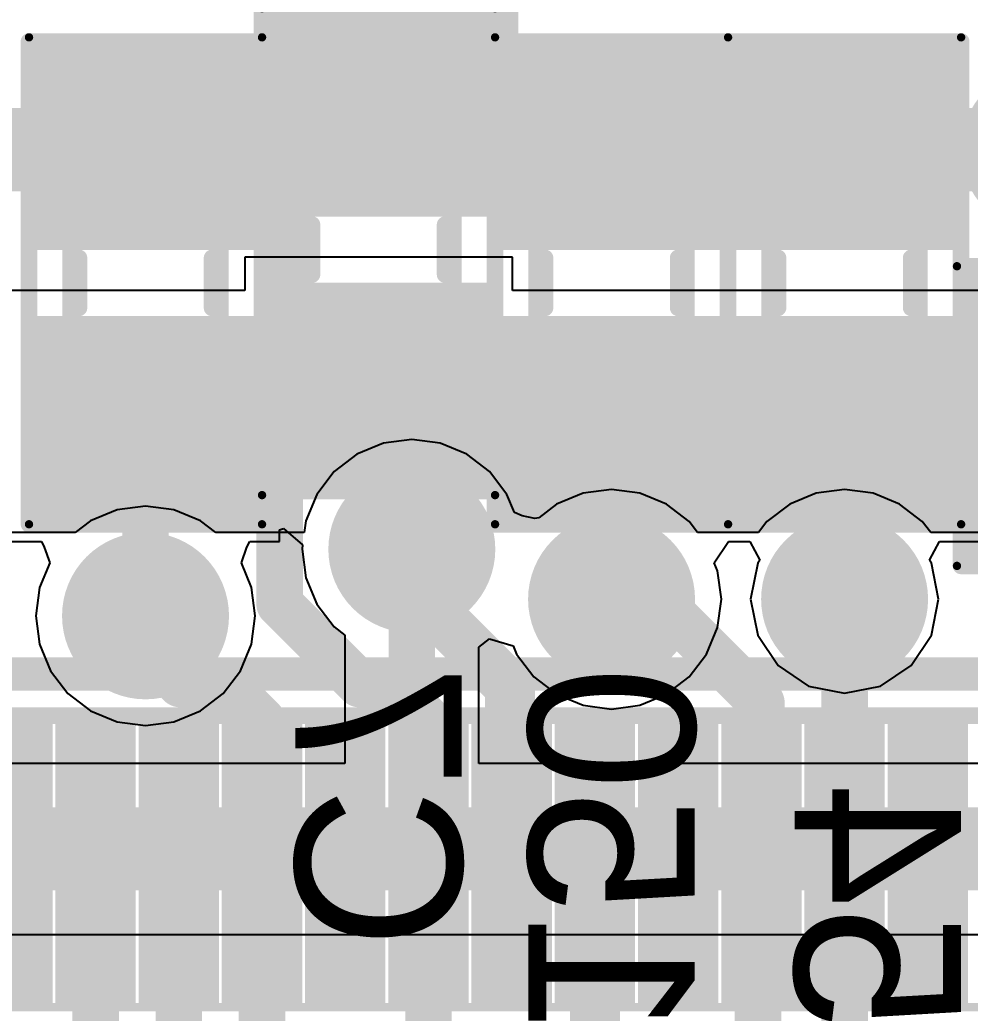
# Model space of a CAD drawing. Header units: millimetres. Extents: x 29 to 180, y 30 to 200.
# Drawn here: x 95.44 to 101.15, y 134.91 to 140.88 of the extents above; entities that cross this region are included whole.
import ezdxf

# ---------------------------------------------------------------- set-up
doc = ezdxf.new("R2010")
doc.units = ezdxf.units.MM
for name, color, linetype in [('BottomLayer', 5, 'Continuous'), ('BottomOverlay', 54, 'Continuous'), ('BottomPaste', 16, 'Continuous'), ('BottomSolder', 6, 'Continuous'), ('Mechanical13', 56, 'Continuous'), ('Mechanical15', 56, 'Continuous'), ('MultiLayer', 9, 'Continuous'), ('TopLayer', 1, 'Continuous'), ('TopOverlay', 2, 'Continuous'), ('TopPaste', 8, 'Continuous'), ('TopSolder', 216, 'Continuous'), ('ViaHoleLayer', 16, 'Continuous')]:
    doc.layers.add(name, color=color, linetype=linetype)

# ---------------------------------------------------------------- blocks, each defined once
blk = doc.blocks.new('SMD_C_0805_B_223')
at = {"layer": 'BottomLayer'}
for points in [[(-1.64999924, 0.7499985), (-1.64999924, -0.7499985), (-0.45000164, 0.7499985), (-0.45000164, -0.7499985)], [(0.45000164, 0.7499985), (0.45000164, -0.7499985), (1.64999924, 0.7499985), (1.64999924, -0.7499985)]]:
    blk.add_solid(points, dxfattribs=at)
at = {"layer": 'BottomOverlay', "const_width": 0.0999998}
for points in [[(-1.79999894, 0.90000074), (-1.79999894, -0.90000074)], [(1.79999894, 0.90000074), (-1.79999894, 0.90000074)], [(1.79999894, 0.90000074), (1.79999894, -0.90000074)], [(0.3499993, 0.67499992), (-0.3499993, 0.67499992)], [(0.3499993, -0.67499992), (-0.3499993, -0.67499992)], [(1.79999894, -0.90000074), (-1.79999894, -0.90000074)]]:
    blk.add_lwpolyline(points, dxfattribs=at)
at = {"layer": 'BottomOverlay', "const_width": 0.0499999}
for points in [[(-1.82499762, 0.90000074, 1), (-1.77500026, 0.90000074, 1)], [(-1.82499762, 0.90000074, 1), (-1.77500026, 0.90000074, 1)], [(1.77500026, 0.90000074, 1), (1.82499762, 0.90000074, 1)], [(1.77500026, 0.90000074, 1), (1.82499762, 0.90000074, 1)], [(-0.37499798, 0.67499992, 1), (-0.32500062, 0.67499992, 1)], [(0.32500062, 0.67499992, 1), (0.37499798, 0.67499992, 1)], [(-0.37499798, -0.67499992, 1), (-0.32500062, -0.67499992, 1)], [(0.32500062, -0.67499992, 1), (0.37499798, -0.67499992, 1)], [(-1.82499762, -0.90000074, 1), (-1.77500026, -0.90000074, 1)], [(-1.82499762, -0.90000074, 1), (-1.77500026, -0.90000074, 1)], [(1.77500026, -0.90000074, 1), (1.82499762, -0.90000074, 1)], [(1.77500026, -0.90000074, 1), (1.82499762, -0.90000074, 1)]]:
    blk.add_lwpolyline(points, format="xyb", close=True, dxfattribs=at)
at = {"layer": 'BottomPaste'}
for points in [[(-1.64999924, 0.7499985), (-1.64999924, -0.7499985), (-0.45000164, 0.7499985), (-0.45000164, -0.7499985)], [(0.45000164, 0.7499985), (0.45000164, -0.7499985), (1.64999924, 0.7499985), (1.64999924, -0.7499985)]]:
    blk.add_solid(points, dxfattribs=at)
at = {"layer": 'BottomSolder'}
for points in [[(-1.75159924, 0.8515984999999999), (-1.75159924, -0.8515984999999999), (-0.34840164, 0.8515984999999999), (-0.34840164, -0.8515984999999999)], [(0.34840164, 0.8515984999999999), (0.34840164, -0.8515984999999999), (1.75159924, 0.8515984999999999), (1.75159924, -0.8515984999999999)]]:
    blk.add_solid(points, dxfattribs=at)
at = {"layer": 'Mechanical13', "const_width": 0.0999998}
for points in [[(1.05000044, 0.67499992), (-1.05000044, 0.67499992)], [(-1.05000044, 0.67499992), (-1.05000044, -0.67499992)], [(1.05000044, 0.67499992), (1.05000044, -0.67499992)], [(1.05000044, -0.67499992), (-1.05000044, -0.67499992)]]:
    blk.add_lwpolyline(points, dxfattribs=at)
at = {"layer": 'Mechanical13', "const_width": 0.0499999}
for points in [[(-1.07499912, 0.67499992, 1), (-1.02500176, 0.67499992, 1)], [(-1.07499912, 0.67499992, 1), (-1.02500176, 0.67499992, 1)], [(1.02500176, 0.67499992, 1), (1.07499912, 0.67499992, 1)], [(1.02500176, 0.67499992, 1), (1.07499912, 0.67499992, 1)], [(-1.07499912, -0.67499992, 1), (-1.02500176, -0.67499992, 1)], [(-1.07499912, -0.67499992, 1), (-1.02500176, -0.67499992, 1)], [(1.02500176, -0.67499992, 1), (1.07499912, -0.67499992, 1)], [(1.02500176, -0.67499992, 1), (1.07499912, -0.67499992, 1)]]:
    blk.add_lwpolyline(points, format="xyb", close=True, dxfattribs=at)
at = {"layer": 'Mechanical15', "const_width": 0.0499999}
for points in [[(1.82500016, 0.90000074), (-1.79999894, 0.90000074)], [(-1.79999894, 0.90000074), (-1.79999894, -0.90000074)], [(1.82500016, 0.90000074), (1.82500016, -0.90000074)], [(1.82500016, -0.90000074), (-1.79999894, -0.90000074)]]:
    blk.add_lwpolyline(points, dxfattribs=at)
at = {"layer": 'Mechanical15', "const_width": 0.02499868}
for points in [[(-1.81249828, 0.90000074, 1), (-1.7874996, 0.90000074, 1)], [(-1.81249828, 0.90000074, 1), (-1.7874996, 0.90000074, 1)], [(1.81250082, 0.90000074, 1), (1.8374995, 0.90000074, 1)], [(1.81250082, 0.90000074, 1), (1.8374995, 0.90000074, 1)], [(-1.81249828, -0.90000074, 1), (-1.7874996, -0.90000074, 1)], [(-1.81249828, -0.90000074, 1), (-1.7874996, -0.90000074, 1)], [(1.81250082, -0.90000074, 1), (1.8374995, -0.90000074, 1)], [(1.81250082, -0.90000074, 1), (1.8374995, -0.90000074, 1)]]:
    blk.add_lwpolyline(points, format="xyb", close=True, dxfattribs=at)
blk = doc.blocks.new('SMD_C_0603_B_304')
at = {"layer": 'BottomLayer'}
for points in [[(-1.29999994, 0.5499989), (-1.29999994, -0.5499989), (-0.30000194, 0.5499989), (-0.30000194, -0.5499989)], [(0.2999994, 0.5499989), (0.2999994, -0.5499989), (1.2999974, 0.5499989), (1.2999974, -0.5499989)]]:
    blk.add_solid(points, dxfattribs=at)
at = {"layer": 'BottomOverlay', "const_width": 0.0999998}
for points in [[(-1.44999964, -0.7000011399999999), (-1.44999964, 0.7000011399999999)], [(1.44999964, 0.7000011399999999), (-1.44999964, 0.7000011399999999)], [(1.44999964, -0.7000011399999999), (1.44999964, 0.7000011399999999)], [(0.1499997, 0.40000174), (-0.1499997, 0.40000174)], [(0.1499997, -0.3999992), (-0.1499997, -0.3999992)], [(1.44999964, -0.7000011399999999), (-1.44999964, -0.7000011399999999)]]:
    blk.add_lwpolyline(points, dxfattribs=at)
at = {"layer": 'BottomOverlay', "const_width": 0.0499999}
for points in [[(-1.47499832, 0.7000011399999999, 1), (-1.42500096, 0.7000011399999999, 1)], [(-1.47499832, 0.7000011399999999, 1), (-1.42500096, 0.7000011399999999, 1)], [(1.42500096, 0.7000011399999999, 1), (1.47499832, 0.7000011399999999, 1)], [(1.42500096, 0.7000011399999999, 1), (1.47499832, 0.7000011399999999, 1)], [(-0.17499838, 0.40000174, 1), (-0.12500102, 0.40000174, 1)], [(0.12500102, 0.40000174, 1), (0.17499838, 0.40000174, 1)], [(-0.17499838, -0.3999992, 1), (-0.12500102, -0.3999992, 1)], [(0.12500102, -0.3999992, 1), (0.17499838, -0.3999992, 1)], [(-1.47499832, -0.7000011399999999, 1), (-1.42500096, -0.7000011399999999, 1)], [(-1.47499832, -0.7000011399999999, 1), (-1.42500096, -0.7000011399999999, 1)], [(1.42500096, -0.7000011399999999, 1), (1.47499832, -0.7000011399999999, 1)], [(1.42500096, -0.7000011399999999, 1), (1.47499832, -0.7000011399999999, 1)]]:
    blk.add_lwpolyline(points, format="xyb", close=True, dxfattribs=at)
at = {"layer": 'BottomPaste'}
for points in [[(-1.29999994, 0.5499989), (-1.29999994, -0.5499989), (-0.30000194, 0.5499989), (-0.30000194, -0.5499989)], [(0.2999994, 0.5499989), (0.2999994, -0.5499989), (1.2999974, 0.5499989), (1.2999974, -0.5499989)]]:
    blk.add_solid(points, dxfattribs=at)
at = {"layer": 'BottomSolder'}
for points in [[(-1.40159994, 0.6515989), (-1.40159994, -0.6515989), (-0.19840194, 0.6515989), (-0.19840194, -0.6515989)], [(0.1983994, 0.6515989), (0.1983994, -0.6515989), (1.4015974, 0.6515989), (1.4015974, -0.6515989)]]:
    blk.add_solid(points, dxfattribs=at)
at = {"layer": 'Mechanical13', "const_width": 0.0999998}
for points in [[(-0.90000074, -0.4499991), (-0.90000074, 0.45000164)], [(0.8999982, 0.45000164), (-0.90000074, 0.45000164)], [(0.8999982, -0.4499991), (0.8999982, 0.45000164)], [(0.8999982, -0.4499991), (-0.90000074, -0.4499991)]]:
    blk.add_lwpolyline(points, dxfattribs=at)
at = {"layer": 'Mechanical13', "const_width": 0.0499999}
for points in [[(-0.9249994199999999, 0.45000164, 1), (-0.8750020599999999, 0.45000164, 1)], [(-0.9249994199999999, 0.45000164, 1), (-0.8750020599999999, 0.45000164, 1)], [(0.8749995199999999, 0.45000164, 1), (0.9249968799999999, 0.45000164, 1)], [(0.8749995199999999, 0.45000164, 1), (0.9249968799999999, 0.45000164, 1)], [(-0.9249994199999999, -0.4499991, 1), (-0.8750020599999999, -0.4499991, 1)], [(-0.9249994199999999, -0.4499991, 1), (-0.8750020599999999, -0.4499991, 1)], [(0.8749995199999999, -0.4499991, 1), (0.9249968799999999, -0.4499991, 1)], [(0.8749995199999999, -0.4499991, 1), (0.9249968799999999, -0.4499991, 1)]]:
    blk.add_lwpolyline(points, format="xyb", close=True, dxfattribs=at)
at = {"layer": 'Mechanical15', "const_width": 0.0499999}
for points in [[(-1.47500086, -0.7000011399999999), (-1.47500086, 0.7000011399999999)], [(1.44999964, 0.7000011399999999), (-1.47500086, 0.7000011399999999)], [(1.44999964, -0.7000011399999999), (1.44999964, 0.7000011399999999)], [(1.44999964, -0.7000011399999999), (-1.47500086, -0.7000011399999999)]]:
    blk.add_lwpolyline(points, dxfattribs=at)
at = {"layer": 'Mechanical15', "const_width": 0.02499868}
for points in [[(-1.4875002, 0.7000011399999999, 1), (-1.46250152, 0.7000011399999999, 1)], [(-1.4875002, 0.7000011399999999, 1), (-1.46250152, 0.7000011399999999, 1)], [(1.4375003, 0.7000011399999999, 1), (1.46249898, 0.7000011399999999, 1)], [(1.4375003, 0.7000011399999999, 1), (1.46249898, 0.7000011399999999, 1)], [(-1.4875002, -0.7000011399999999, 1), (-1.46250152, -0.7000011399999999, 1)], [(-1.4875002, -0.7000011399999999, 1), (-1.46250152, -0.7000011399999999, 1)], [(1.4375003, -0.7000011399999999, 1), (1.46249898, -0.7000011399999999, 1)], [(1.4375003, -0.7000011399999999, 1), (1.46249898, -0.7000011399999999, 1)]]:
    blk.add_lwpolyline(points, format="xyb", close=True, dxfattribs=at)
blk = doc.blocks.new('SMD_C_0603_B_343')
at = {"layer": 'BottomLayer'}
for points in [[(-1.29999994, 0.5499989), (-1.29999994, -0.5499989), (-0.30000194, 0.5499989), (-0.30000194, -0.5499989)], [(0.2999994, 0.5499989), (0.2999994, -0.5499989), (1.2999974, 0.5499989), (1.2999974, -0.5499989)]]:
    blk.add_solid(points, dxfattribs=at)
at = {"layer": 'BottomOverlay', "const_width": 0.0999998}
for points in [[(-1.44999964, -0.7000011399999999), (-1.44999964, 0.7000011399999999)], [(1.44999964, 0.7000011399999999), (-1.44999964, 0.7000011399999999)], [(1.44999964, -0.7000011399999999), (1.44999964, 0.7000011399999999)], [(0.1499997, 0.40000174), (-0.1499997, 0.40000174)], [(0.1499997, -0.3999992), (-0.1499997, -0.3999992)], [(1.44999964, -0.7000011399999999), (-1.44999964, -0.7000011399999999)]]:
    blk.add_lwpolyline(points, dxfattribs=at)
at = {"layer": 'BottomOverlay', "const_width": 0.0499999}
for points in [[(-1.47499832, 0.7000011399999999, 1), (-1.42500096, 0.7000011399999999, 1)], [(-1.47499832, 0.7000011399999999, 1), (-1.42500096, 0.7000011399999999, 1)], [(1.42500096, 0.7000011399999999, 1), (1.47499832, 0.7000011399999999, 1)], [(1.42500096, 0.7000011399999999, 1), (1.47499832, 0.7000011399999999, 1)], [(-0.17499838, 0.40000174, 1), (-0.12500102, 0.40000174, 1)], [(0.12500102, 0.40000174, 1), (0.17499838, 0.40000174, 1)], [(-0.17499838, -0.3999992, 1), (-0.12500102, -0.3999992, 1)], [(0.12500102, -0.3999992, 1), (0.17499838, -0.3999992, 1)], [(-1.47499832, -0.7000011399999999, 1), (-1.42500096, -0.7000011399999999, 1)], [(-1.47499832, -0.7000011399999999, 1), (-1.42500096, -0.7000011399999999, 1)], [(1.42500096, -0.7000011399999999, 1), (1.47499832, -0.7000011399999999, 1)], [(1.42500096, -0.7000011399999999, 1), (1.47499832, -0.7000011399999999, 1)]]:
    blk.add_lwpolyline(points, format="xyb", close=True, dxfattribs=at)
at = {"layer": 'BottomPaste'}
for points in [[(-1.29999994, 0.5499989), (-1.29999994, -0.5499989), (-0.30000194, 0.5499989), (-0.30000194, -0.5499989)], [(0.2999994, 0.5499989), (0.2999994, -0.5499989), (1.2999974, 0.5499989), (1.2999974, -0.5499989)]]:
    blk.add_solid(points, dxfattribs=at)
at = {"layer": 'BottomSolder'}
for points in [[(-1.40159994, 0.6515989), (-1.40159994, -0.6515989), (-0.19840194, 0.6515989), (-0.19840194, -0.6515989)], [(0.1983994, 0.6515989), (0.1983994, -0.6515989), (1.4015974, 0.6515989), (1.4015974, -0.6515989)]]:
    blk.add_solid(points, dxfattribs=at)
at = {"layer": 'Mechanical13', "const_width": 0.0999998}
for points in [[(-0.90000074, -0.4499991), (-0.90000074, 0.45000164)], [(0.8999982, 0.45000164), (-0.90000074, 0.45000164)], [(0.8999982, -0.4499991), (0.8999982, 0.45000164)], [(0.8999982, -0.4499991), (-0.90000074, -0.4499991)]]:
    blk.add_lwpolyline(points, dxfattribs=at)
at = {"layer": 'Mechanical13', "const_width": 0.0499999}
for points in [[(-0.9249994199999999, 0.45000164, 1), (-0.8750020599999999, 0.45000164, 1)], [(-0.9249994199999999, 0.45000164, 1), (-0.8750020599999999, 0.45000164, 1)], [(0.8749995199999999, 0.45000164, 1), (0.9249968799999999, 0.45000164, 1)], [(0.8749995199999999, 0.45000164, 1), (0.9249968799999999, 0.45000164, 1)], [(-0.9249994199999999, -0.4499991, 1), (-0.8750020599999999, -0.4499991, 1)], [(-0.9249994199999999, -0.4499991, 1), (-0.8750020599999999, -0.4499991, 1)], [(0.8749995199999999, -0.4499991, 1), (0.9249968799999999, -0.4499991, 1)], [(0.8749995199999999, -0.4499991, 1), (0.9249968799999999, -0.4499991, 1)]]:
    blk.add_lwpolyline(points, format="xyb", close=True, dxfattribs=at)
at = {"layer": 'Mechanical15', "const_width": 0.0499999}
for points in [[(-1.47500086, -0.7000011399999999), (-1.47500086, 0.7000011399999999)], [(1.44999964, 0.7000011399999999), (-1.47500086, 0.7000011399999999)], [(1.44999964, -0.7000011399999999), (1.44999964, 0.7000011399999999)], [(1.44999964, -0.7000011399999999), (-1.47500086, -0.7000011399999999)]]:
    blk.add_lwpolyline(points, dxfattribs=at)
at = {"layer": 'Mechanical15', "const_width": 0.02499868}
for points in [[(-1.4875002, 0.7000011399999999, 1), (-1.46250152, 0.7000011399999999, 1)], [(-1.4875002, 0.7000011399999999, 1), (-1.46250152, 0.7000011399999999, 1)], [(1.4375003, 0.7000011399999999, 1), (1.46249898, 0.7000011399999999, 1)], [(1.4375003, 0.7000011399999999, 1), (1.46249898, 0.7000011399999999, 1)], [(-1.4875002, -0.7000011399999999, 1), (-1.46250152, -0.7000011399999999, 1)], [(-1.4875002, -0.7000011399999999, 1), (-1.46250152, -0.7000011399999999, 1)], [(1.4375003, -0.7000011399999999, 1), (1.46249898, -0.7000011399999999, 1)], [(1.4375003, -0.7000011399999999, 1), (1.46249898, -0.7000011399999999, 1)]]:
    blk.add_lwpolyline(points, format="xyb", close=True, dxfattribs=at)
blk = doc.blocks.new('SMD_C_0603_B_347')
at = {"layer": 'BottomLayer'}
for points in [[(-1.29999994, 0.5499989), (-1.29999994, -0.5499989), (-0.30000194, 0.5499989), (-0.30000194, -0.5499989)], [(0.2999994, 0.5499989), (0.2999994, -0.5499989), (1.2999974, 0.5499989), (1.2999974, -0.5499989)]]:
    blk.add_solid(points, dxfattribs=at)
at = {"layer": 'BottomOverlay', "const_width": 0.0999998}
for points in [[(-1.44999964, -0.7000011399999999), (-1.44999964, 0.7000011399999999)], [(1.44999964, 0.7000011399999999), (-1.44999964, 0.7000011399999999)], [(1.44999964, -0.7000011399999999), (1.44999964, 0.7000011399999999)], [(0.1499997, 0.40000174), (-0.1499997, 0.40000174)], [(0.1499997, -0.3999992), (-0.1499997, -0.3999992)], [(1.44999964, -0.7000011399999999), (-1.44999964, -0.7000011399999999)]]:
    blk.add_lwpolyline(points, dxfattribs=at)
at = {"layer": 'BottomOverlay', "const_width": 0.0499999}
for points in [[(-1.47499832, 0.7000011399999999, 1), (-1.42500096, 0.7000011399999999, 1)], [(-1.47499832, 0.7000011399999999, 1), (-1.42500096, 0.7000011399999999, 1)], [(1.42500096, 0.7000011399999999, 1), (1.47499832, 0.7000011399999999, 1)], [(1.42500096, 0.7000011399999999, 1), (1.47499832, 0.7000011399999999, 1)], [(-0.17499838, 0.40000174, 1), (-0.12500102, 0.40000174, 1)], [(0.12500102, 0.40000174, 1), (0.17499838, 0.40000174, 1)], [(-0.17499838, -0.3999992, 1), (-0.12500102, -0.3999992, 1)], [(0.12500102, -0.3999992, 1), (0.17499838, -0.3999992, 1)], [(-1.47499832, -0.7000011399999999, 1), (-1.42500096, -0.7000011399999999, 1)], [(-1.47499832, -0.7000011399999999, 1), (-1.42500096, -0.7000011399999999, 1)], [(1.42500096, -0.7000011399999999, 1), (1.47499832, -0.7000011399999999, 1)], [(1.42500096, -0.7000011399999999, 1), (1.47499832, -0.7000011399999999, 1)]]:
    blk.add_lwpolyline(points, format="xyb", close=True, dxfattribs=at)
at = {"layer": 'BottomPaste'}
for points in [[(-1.29999994, 0.5499989), (-1.29999994, -0.5499989), (-0.30000194, 0.5499989), (-0.30000194, -0.5499989)], [(0.2999994, 0.5499989), (0.2999994, -0.5499989), (1.2999974, 0.5499989), (1.2999974, -0.5499989)]]:
    blk.add_solid(points, dxfattribs=at)
at = {"layer": 'BottomSolder'}
for points in [[(-1.40159994, 0.6515989), (-1.40159994, -0.6515989), (-0.19840194, 0.6515989), (-0.19840194, -0.6515989)], [(0.1983994, 0.6515989), (0.1983994, -0.6515989), (1.4015974, 0.6515989), (1.4015974, -0.6515989)]]:
    blk.add_solid(points, dxfattribs=at)
at = {"layer": 'Mechanical13', "const_width": 0.0999998}
for points in [[(-0.90000074, -0.4499991), (-0.90000074, 0.45000164)], [(0.8999982, 0.45000164), (-0.90000074, 0.45000164)], [(0.8999982, -0.4499991), (0.8999982, 0.45000164)], [(0.8999982, -0.4499991), (-0.90000074, -0.4499991)]]:
    blk.add_lwpolyline(points, dxfattribs=at)
at = {"layer": 'Mechanical13', "const_width": 0.0499999}
for points in [[(-0.9249994199999999, 0.45000164, 1), (-0.8750020599999999, 0.45000164, 1)], [(-0.9249994199999999, 0.45000164, 1), (-0.8750020599999999, 0.45000164, 1)], [(0.8749995199999999, 0.45000164, 1), (0.9249968799999999, 0.45000164, 1)], [(0.8749995199999999, 0.45000164, 1), (0.9249968799999999, 0.45000164, 1)], [(-0.9249994199999999, -0.4499991, 1), (-0.8750020599999999, -0.4499991, 1)], [(-0.9249994199999999, -0.4499991, 1), (-0.8750020599999999, -0.4499991, 1)], [(0.8749995199999999, -0.4499991, 1), (0.9249968799999999, -0.4499991, 1)], [(0.8749995199999999, -0.4499991, 1), (0.9249968799999999, -0.4499991, 1)]]:
    blk.add_lwpolyline(points, format="xyb", close=True, dxfattribs=at)
at = {"layer": 'Mechanical15', "const_width": 0.0499999}
for points in [[(-1.47500086, -0.7000011399999999), (-1.47500086, 0.7000011399999999)], [(1.44999964, 0.7000011399999999), (-1.47500086, 0.7000011399999999)], [(1.44999964, -0.7000011399999999), (1.44999964, 0.7000011399999999)], [(1.44999964, -0.7000011399999999), (-1.47500086, -0.7000011399999999)]]:
    blk.add_lwpolyline(points, dxfattribs=at)
at = {"layer": 'Mechanical15', "const_width": 0.02499868}
for points in [[(-1.4875002, 0.7000011399999999, 1), (-1.46250152, 0.7000011399999999, 1)], [(-1.4875002, 0.7000011399999999, 1), (-1.46250152, 0.7000011399999999, 1)], [(1.4375003, 0.7000011399999999, 1), (1.46249898, 0.7000011399999999, 1)], [(1.4375003, 0.7000011399999999, 1), (1.46249898, 0.7000011399999999, 1)], [(-1.4875002, -0.7000011399999999, 1), (-1.46250152, -0.7000011399999999, 1)], [(-1.4875002, -0.7000011399999999, 1), (-1.46250152, -0.7000011399999999, 1)], [(1.4375003, -0.7000011399999999, 1), (1.46249898, -0.7000011399999999, 1)], [(1.4375003, -0.7000011399999999, 1), (1.46249898, -0.7000011399999999, 1)]]:
    blk.add_lwpolyline(points, format="xyb", close=True, dxfattribs=at)
blk = doc.blocks.new('SOT486_1_V_621')
at = {"layer": 'Mechanical13', "const_width": 0.0999998}
blk.add_lwpolyline([(10.00000032, -9.99999778), (10.00000032, 10.00000032)], dxfattribs=at)
at = {"layer": 'Mechanical15', "const_width": 0.0499999}
blk.add_lwpolyline([(11.7500019, -11.74999936), (11.7500019, 11.7500019)], dxfattribs=at)
at = {"layer": 'TopLayer'}
for points in [[(11.64999956, 4.61000094), (11.64999956, 4.89000038), (10.15000256, 4.61000094), (10.15000256, 4.89000038)], [(11.64999956, 4.11000194), (11.64999956, 4.39000138), (10.15000256, 4.11000194), (10.15000256, 4.39000138)], [(11.64999956, 3.6100004), (11.64999956, 3.88999984), (10.15000256, 3.6100004), (10.15000256, 3.88999984)], [(11.64999956, 3.1100014), (11.64999956, 3.39000084), (10.15000256, 3.1100014), (10.15000256, 3.39000084)], [(11.64999956, 2.6100024), (11.64999956, 2.89000184), (10.15000256, 2.6100024), (10.15000256, 2.89000184)], [(11.64999956, 2.11000086), (11.64999956, 2.3900003), (10.15000256, 2.11000086), (10.15000256, 2.3900003)], [(11.64999956, 1.61000186), (11.64999956, 1.8900013), (10.15000256, 1.61000186), (10.15000256, 1.8900013)], [(11.64999956, 1.11000032), (11.64999956, 1.38999976), (10.15000256, 1.11000032), (10.15000256, 1.38999976)], [(11.64999956, 0.61000132), (11.64999956, 0.89000076), (10.15000256, 0.61000132), (10.15000256, 0.89000076)], [(11.64999956, 0.11000232), (11.64999956, 0.39000176), (10.15000256, 0.11000232), (10.15000256, 0.39000176)], [(11.64999956, -0.38999922), (11.64999956, -0.10999978), (10.15000256, -0.38999922), (10.15000256, -0.10999978)], [(11.64999956, -0.88999822), (11.64999956, -0.60999878), (10.15000256, -0.88999822), (10.15000256, -0.60999878)]]:
    blk.add_solid(points, dxfattribs=at)
at = {"layer": 'TopOverlay', "const_width": 0.1999996}
blk.add_lwpolyline([(9.750000819999999, -9.74999828), (9.750000819999999, 9.750000819999999)], dxfattribs=at)
at = {"layer": 'TopPaste'}
for points in [[(11.64999956, 4.61000094), (11.64999956, 4.89000038), (10.15000256, 4.61000094), (10.15000256, 4.89000038)], [(11.64999956, 4.11000194), (11.64999956, 4.39000138), (10.15000256, 4.11000194), (10.15000256, 4.39000138)], [(11.64999956, 3.6100004), (11.64999956, 3.88999984), (10.15000256, 3.6100004), (10.15000256, 3.88999984)], [(11.64999956, 3.1100014), (11.64999956, 3.39000084), (10.15000256, 3.1100014), (10.15000256, 3.39000084)], [(11.64999956, 2.6100024), (11.64999956, 2.89000184), (10.15000256, 2.6100024), (10.15000256, 2.89000184)], [(11.64999956, 2.11000086), (11.64999956, 2.3900003), (10.15000256, 2.11000086), (10.15000256, 2.3900003)], [(11.64999956, 1.61000186), (11.64999956, 1.8900013), (10.15000256, 1.61000186), (10.15000256, 1.8900013)], [(11.64999956, 1.11000032), (11.64999956, 1.38999976), (10.15000256, 1.11000032), (10.15000256, 1.38999976)], [(11.64999956, 0.61000132), (11.64999956, 0.89000076), (10.15000256, 0.61000132), (10.15000256, 0.89000076)], [(11.64999956, 0.11000232), (11.64999956, 0.39000176), (10.15000256, 0.11000232), (10.15000256, 0.39000176)], [(11.64999956, -0.38999922), (11.64999956, -0.10999978), (10.15000256, -0.38999922), (10.15000256, -0.10999978)], [(11.64999956, -0.88999822), (11.64999956, -0.60999878), (10.15000256, -0.88999822), (10.15000256, -0.60999878)]]:
    blk.add_solid(points, dxfattribs=at)
at = {"layer": 'TopSolder'}
for points in [[(11.75159956, 4.50840094), (11.75159956, 4.99160038), (10.04840256, 4.50840094), (10.04840256, 4.99160038)], [(11.75159956, 4.00840194), (11.75159956, 4.49160138), (10.04840256, 4.00840194), (10.04840256, 4.49160138)], [(11.75159956, 3.5084004), (11.75159956, 3.99159984), (10.04840256, 3.5084004), (10.04840256, 3.99159984)], [(11.75159956, 3.0084014), (11.75159956, 3.49160084), (10.04840256, 3.0084014), (10.04840256, 3.49160084)], [(11.75159956, 2.5084024), (11.75159956, 2.99160184), (10.04840256, 2.5084024), (10.04840256, 2.99160184)], [(11.75159956, 2.00840086), (11.75159956, 2.4916003), (10.04840256, 2.00840086), (10.04840256, 2.4916003)], [(11.75159956, 1.50840186), (11.75159956, 1.9916013), (10.04840256, 1.50840186), (10.04840256, 1.9916013)], [(11.75159956, 1.00840032), (11.75159956, 1.49159976), (10.04840256, 1.00840032), (10.04840256, 1.49159976)], [(11.75159956, 0.5084013199999999), (11.75159956, 0.99160076), (10.04840256, 0.5084013199999999), (10.04840256, 0.99160076)], [(11.75159956, 0.00840232), (11.75159956, 0.49160176), (10.04840256, 0.00840232), (10.04840256, 0.49160176)], [(11.75159956, -0.4915992199999999), (11.75159956, -0.008399779999999999), (10.04840256, -0.4915992199999999), (10.04840256, -0.008399779999999999)], [(11.75159956, -0.99159822), (11.75159956, -0.5083987799999999), (10.04840256, -0.99159822), (10.04840256, -0.5083987799999999)]]:
    blk.add_solid(points, dxfattribs=at)
blk = doc.blocks.new('SMD_C_0603_B_622')
at = {"layer": 'BottomLayer'}
for points in [[(-1.29999994, 0.5499989), (-1.29999994, -0.5499989), (-0.30000194, 0.5499989), (-0.30000194, -0.5499989)], [(0.2999994, 0.5499989), (0.2999994, -0.5499989), (1.2999974, 0.5499989), (1.2999974, -0.5499989)]]:
    blk.add_solid(points, dxfattribs=at)
at = {"layer": 'BottomOverlay', "const_width": 0.0999998}
for points in [[(-1.44999964, 0.7000011399999999), (-1.44999964, -0.7000011399999999)], [(-1.44999964, 0.7000011399999999), (1.44999964, 0.7000011399999999)], [(1.44999964, 0.7000011399999999), (1.44999964, -0.7000011399999999)], [(-0.1499997, 0.40000174), (0.1499997, 0.40000174)], [(-0.1499997, -0.3999992), (0.1499997, -0.3999992)], [(-1.44999964, -0.7000011399999999), (1.44999964, -0.7000011399999999)]]:
    blk.add_lwpolyline(points, dxfattribs=at)
at = {"layer": 'BottomOverlay', "const_width": 0.0499999}
for points in [[(-1.47499832, 0.7000011399999999, 1), (-1.42500096, 0.7000011399999999, 1)], [(-1.47499832, 0.7000011399999999, 1), (-1.42500096, 0.7000011399999999, 1)], [(1.42500096, 0.7000011399999999, 1), (1.47499832, 0.7000011399999999, 1)], [(1.42500096, 0.7000011399999999, 1), (1.47499832, 0.7000011399999999, 1)], [(-0.17499838, 0.40000174, 1), (-0.12500102, 0.40000174, 1)], [(0.12500102, 0.40000174, 1), (0.17499838, 0.40000174, 1)], [(-0.17499838, -0.3999992, 1), (-0.12500102, -0.3999992, 1)], [(0.12500102, -0.3999992, 1), (0.17499838, -0.3999992, 1)], [(-1.47499832, -0.7000011399999999, 1), (-1.42500096, -0.7000011399999999, 1)], [(-1.47499832, -0.7000011399999999, 1), (-1.42500096, -0.7000011399999999, 1)], [(1.42500096, -0.7000011399999999, 1), (1.47499832, -0.7000011399999999, 1)], [(1.42500096, -0.7000011399999999, 1), (1.47499832, -0.7000011399999999, 1)]]:
    blk.add_lwpolyline(points, format="xyb", close=True, dxfattribs=at)
at = {"layer": 'BottomPaste'}
for points in [[(-1.29999994, 0.5499989), (-1.29999994, -0.5499989), (-0.30000194, 0.5499989), (-0.30000194, -0.5499989)], [(0.2999994, 0.5499989), (0.2999994, -0.5499989), (1.2999974, 0.5499989), (1.2999974, -0.5499989)]]:
    blk.add_solid(points, dxfattribs=at)
at = {"layer": 'BottomSolder'}
for points in [[(-1.40159994, 0.6515989), (-1.40159994, -0.6515989), (-0.19840194, 0.6515989), (-0.19840194, -0.6515989)], [(0.1983994, 0.6515989), (0.1983994, -0.6515989), (1.4015974, 0.6515989), (1.4015974, -0.6515989)]]:
    blk.add_solid(points, dxfattribs=at)
at = {"layer": 'Mechanical13', "const_width": 0.0999998}
for points in [[(-0.90000074, 0.45000164), (-0.90000074, -0.4499991)], [(-0.90000074, 0.45000164), (0.8999982, 0.45000164)], [(0.8999982, 0.45000164), (0.8999982, -0.4499991)], [(-0.90000074, -0.4499991), (0.8999982, -0.4499991)]]:
    blk.add_lwpolyline(points, dxfattribs=at)
at = {"layer": 'Mechanical13', "const_width": 0.0499999}
for points in [[(-0.9249994199999999, 0.45000164, 1), (-0.8750020599999999, 0.45000164, 1)], [(-0.9249994199999999, 0.45000164, 1), (-0.8750020599999999, 0.45000164, 1)], [(0.8749995199999999, 0.45000164, 1), (0.9249968799999999, 0.45000164, 1)], [(0.8749995199999999, 0.45000164, 1), (0.9249968799999999, 0.45000164, 1)], [(-0.9249994199999999, -0.4499991, 1), (-0.8750020599999999, -0.4499991, 1)], [(-0.9249994199999999, -0.4499991, 1), (-0.8750020599999999, -0.4499991, 1)], [(0.8749995199999999, -0.4499991, 1), (0.9249968799999999, -0.4499991, 1)], [(0.8749995199999999, -0.4499991, 1), (0.9249968799999999, -0.4499991, 1)]]:
    blk.add_lwpolyline(points, format="xyb", close=True, dxfattribs=at)
at = {"layer": 'Mechanical15', "const_width": 0.0499999}
for points in [[(-1.47500086, 0.7000011399999999), (-1.47500086, -0.7000011399999999)], [(-1.47500086, 0.7000011399999999), (1.44999964, 0.7000011399999999)], [(1.44999964, 0.7000011399999999), (1.44999964, -0.7000011399999999)], [(-1.47500086, -0.7000011399999999), (1.44999964, -0.7000011399999999)]]:
    blk.add_lwpolyline(points, dxfattribs=at)
at = {"layer": 'Mechanical15', "const_width": 0.02499868}
for points in [[(-1.4875002, 0.7000011399999999, 1), (-1.46250152, 0.7000011399999999, 1)], [(-1.4875002, 0.7000011399999999, 1), (-1.46250152, 0.7000011399999999, 1)], [(1.4375003, 0.7000011399999999, 1), (1.46249898, 0.7000011399999999, 1)], [(1.4375003, 0.7000011399999999, 1), (1.46249898, 0.7000011399999999, 1)], [(-1.4875002, -0.7000011399999999, 1), (-1.46250152, -0.7000011399999999, 1)], [(-1.4875002, -0.7000011399999999, 1), (-1.46250152, -0.7000011399999999, 1)], [(1.4375003, -0.7000011399999999, 1), (1.46249898, -0.7000011399999999, 1)], [(1.4375003, -0.7000011399999999, 1), (1.46249898, -0.7000011399999999, 1)]]:
    blk.add_lwpolyline(points, format="xyb", close=True, dxfattribs=at)

msp = doc.modelspace()

# ---------------------------------------------------------------- linework, layer by layer
at = {"layer": 'BottomLayer'}
for p, q in [((98.40399928, 139.45399846), (96.79600148, 139.45399846)), ((96.79600148, 139.45399846), (96.79600148, 139.2540014)), ((98.40399928, 139.2540014), (98.40399928, 139.45399846)), ((96.79600148, 139.2540014), (95.39600173999999, 139.2540014)), ((101.20399876, 139.2540014), (98.40399928, 139.2540014)), ((97.00399954, 137.81755012), (97.02861467999999, 137.8250355)), ((97.00399954, 137.7460034), (97.00399954, 137.81755012)), ((97.02861467999999, 137.8250355), (97.1438494, 137.72733694)), ((95.39600173999999, 137.7460034), (95.57430973999999, 137.7460034)), ((95.57430973999999, 137.7460034), (95.59115756, 137.71183532)), ((95.59115756, 137.71183532), (95.62425121999999, 137.6190034)), ((96.77575006, 137.6190034), (96.80884372, 137.71183532)), ((96.80884372, 137.71183532), (96.82569154, 137.7460034)), ((96.82569154, 137.7460034), (97.00399954, 137.7460034)), ((97.1438494, 137.72733694), (97.14022227999999, 137.69978556)), ((99.6169458, 137.61900086), (99.70180466, 137.7460034)), ((99.70180466, 137.7460034), (99.83019404, 137.7460034)), ((99.83019404, 137.7460034), (99.89006184, 137.63399956)), ((100.90993788, 137.63399956), (100.96980568, 137.7460034)), ((100.96980568, 137.7460034), (101.20399876, 137.7460034)), ((97.14022227999999, 137.69978556), (97.16269874, 137.52905692)), ((95.62425121999999, 137.6190034), (95.56283402, 137.47072836)), ((96.83716726, 137.47072836), (96.77575006, 137.6190034)), ((99.63702957999999, 137.5705148), (99.6169458, 137.61900086)), ((99.87814415999999, 137.61616114), (99.83514704, 137.40000206)), ((99.89006184, 137.63399956), (99.87814415999999, 137.61616114)), ((100.92185556, 137.61616114), (100.90993788, 137.63399956)), ((100.96485268, 137.40000206), (100.92185556, 137.61616114)), ((99.65950604, 137.39978616), (99.63702957999999, 137.5705148)), ((97.16269874, 137.52905692), (97.2285965, 137.36996402)), ((95.56283402, 137.47072836), (95.54035755999999, 137.29999972)), ((96.85964372, 137.29999972), (96.83716726, 137.47072836)), ((97.2285965, 137.36996402), (97.33342737999999, 137.23334758)), ((99.63702957999999, 137.22905752), (99.65950604, 137.39978616)), ((99.83514704, 137.40000206), (99.87814415999999, 137.18384298)), ((100.92185556, 137.18384298), (100.96485268, 137.40000206)), ((95.54035755999999, 137.29999972), (95.56283402, 137.12927108)), ((96.83716726, 137.12927108), (96.85964372, 137.29999972)), ((97.33342737999999, 137.23334758), (97.39814657999999, 137.1836855)), ((97.39814657999999, 137.1836855), (97.39814657999999, 136.41387246)), ((99.57113181999999, 137.06996462), (99.63702957999999, 137.22905752)), ((99.87814415999999, 137.18384298), (100.0005874, 137.0005896)), ((100.79941232, 137.0005896), (100.92185556, 137.18384298)), ((95.56283402, 137.12927108), (95.62873178, 136.97017818)), ((96.77126949999999, 136.97017818), (96.83716726, 137.12927108)), ((98.20158414, 137.11258328), (98.26653447999999, 137.16194564)), ((98.26653447999999, 137.16194564), (98.40791596, 137.11988324)), ((98.40791596, 137.11988324), (98.4285941, 137.06996462)), ((98.20158414, 136.41387246), (98.20158414, 137.11258328)), ((98.4285941, 137.06996462), (98.53342497999999, 136.93334818)), ((99.46630094, 136.93334818), (99.57113181999999, 137.06996462)), ((100.0005874, 137.0005896), (100.18384078, 136.87814636)), ((100.61615894, 136.87814636), (100.79941232, 137.0005896)), ((95.62873178, 136.97017818), (95.73356265999999, 136.83356174)), ((96.66643862, 136.83356174), (96.77126949999999, 136.97017818)), ((98.53342497999999, 136.93334818), (98.67004141999999, 136.8285173)), ((99.3296845, 136.8285173), (99.46630094, 136.93334818)), ((100.18384078, 136.87814636), (100.39999986, 136.83514924)), ((100.39999986, 136.83514924), (100.61615894, 136.87814636)), ((95.73356265999999, 136.83356174), (95.8701791, 136.72873086)), ((96.52982218, 136.72873086), (96.66643862, 136.83356174)), ((98.67004141999999, 136.8285173), (98.82913432, 136.76261954)), ((99.1705916, 136.76261954), (99.3296845, 136.8285173)), ((98.82913432, 136.76261954), (98.99986296, 136.74014308)), ((98.99986296, 136.74014308), (99.1705916, 136.76261954)), ((95.8701791, 136.72873086), (96.02927199999999, 136.6628331)), ((96.37072927999999, 136.6628331), (96.52982218, 136.72873086)), ((96.02927199999999, 136.6628331), (96.20000064, 136.64035664)), ((96.20000064, 136.64035664), (96.37072927999999, 136.6628331)), ((97.39814657999999, 136.41387246), (92.4138741, 136.41387246)), ((106.58612922, 136.41387246), (98.20158414, 136.41387246)), ((85.09999997999999, 135.3861275), (105.48612888, 135.3861275))]:
    msp.add_line(p, q, dxfattribs=at)
for points, const_width in [([(98.30000152, 140.10000174), (98.30000152, 141.10000228)], 0.27999944), ([(97.40000332, 140.10000174), (97.50000311999999, 140.20000154)], 0.499999), ([(97.50000311999999, 140.20000154), (97.90000232, 140.20000154)], 0.499999), ([(93.70000055999999, 140.10000174), (96.20000064, 140.10000174)], 0.499999), ([(96.20000064, 139.90000214), (96.40000024, 140.10000174)], 0.499999), ([(96.40000024, 140.10000174), (97.40000332, 140.10000174)], 0.499999), ([(97.60000038, 140.0999992), (97.60000292, 140.10000174)], 0.499999), ([(97.60000292, 140.10000174), (98.30000152, 140.10000174)], 0.499999), ([(98.30000152, 140.10000174), (99.00000012, 140.10000174)], 0.499999), ([(99.00000012, 140.10000174), (99.19999972, 140.10000174)], 0.499999), ([(99.00000012, 139.90000214), (99.19999972, 140.10000174)], 0.499999), ([(99.19999972, 140.10000174), (100.39999986, 140.10000174)], 0.499999), ([(100.39999986, 140.10000174), (101.6, 140.10000174)], 0.499999), ([(97.60000038, 137.89965054), (97.60000038, 138.69999946)], 0.27999944), ([(96.20000064, 137.29999972), (96.20000064, 138.5000024)], 0.27999944), ([(98.99986296, 138.29986564), (99.00000012, 138.3000028)], 0.27999944), ([(98.99986296, 137.39978616), (98.99986296, 138.29986564)], 0.27999944), ([(100.39999986, 137.40000206), (100.39999986, 138.3000028)], 0.27999944), ([(97.60000038, 137.89965054), (97.79986536, 137.69978556)], 0.27999944), ([(97.79986536, 135.9001346), (97.79986536, 137.69978556)], 0.27999944), ([(91.90000162, 135.89999998), (97.79999998, 135.89999998)], 0.499999), ([(97.79999998, 135.89999998), (105.90000156, 135.89999998)], 0.499999), ([(97.79986536, 135.9001346), (97.79999998, 135.89999998)], 0.27999944)]:
    msp.add_lwpolyline(points, dxfattribs=dict(at, const_width=const_width))
for points, const_width in [([(97.37500464, 140.20000154, 1), (97.62500159999999, 140.20000154, 1)], 0.2499995), ([(97.37500464, 140.20000154, 1), (97.62500159999999, 140.20000154, 1)], 0.2499995), ([(97.77500384, 140.20000154, 1), (98.0250008, 140.20000154, 1)], 0.2499995), ([(96.07500216, 140.10000174, 1), (96.32499912, 140.10000174, 1)], 0.2499995), ([(96.27500176, 140.10000174, 1), (96.52499872, 140.10000174, 1)], 0.2499995), ([(96.27500176, 140.10000174, 1), (96.52499872, 140.10000174, 1)], 0.2499995), ([(97.27500484, 140.10000174, 1), (97.5250018, 140.10000174, 1)], 0.2499995), ([(97.27500484, 140.10000174, 1), (97.5250018, 140.10000174, 1)], 0.2499995), ([(97.4750019, 140.0999992, 1), (97.72499886, 140.0999992, 1)], 0.2499995), ([(97.47500443999999, 140.10000174, 1), (97.7250014, 140.10000174, 1)], 0.2499995), ([(97.47500443999999, 140.10000174, 1), (97.7250014, 140.10000174, 1)], 0.2499995), ([(98.17500303999999, 140.10000174, 1), (98.425, 140.10000174, 1)], 0.2499995), ([(98.17500303999999, 140.10000174, 1), (98.425, 140.10000174, 1)], 0.2499995), ([(98.87500164, 140.10000174, 1), (99.1249986, 140.10000174, 1)], 0.2499995), ([(98.87500164, 140.10000174, 1), (99.1249986, 140.10000174, 1)], 0.2499995), ([(99.07500123999999, 140.10000174, 1), (99.3249982, 140.10000174, 1)], 0.2499995), ([(99.07500123999999, 140.10000174, 1), (99.3249982, 140.10000174, 1)], 0.2499995), ([(99.07500123999999, 140.10000174, 1), (99.3249982, 140.10000174, 1)], 0.2499995), ([(100.27500138, 140.10000174, 1), (100.52499834, 140.10000174, 1)], 0.2499995), ([(100.27500138, 140.10000174, 1), (100.52499834, 140.10000174, 1)], 0.2499995), ([(98.23000166, 140.10000174, 1), (98.37000137999999, 140.10000174, 1)], 0.13999972), ([(96.07500216, 139.90000214, 1), (96.32499912, 139.90000214, 1)], 0.2499995), ([(98.87500164, 139.90000214, 1), (99.1249986, 139.90000214, 1)], 0.2499995), ([(97.53000052, 138.69999946, 1), (97.67000024, 138.69999946, 1)], 0.13999972), ([(96.13000077999999, 138.5000024, 1), (96.2700005, 138.5000024, 1)], 0.13999972), ([(98.92986309999999, 138.29986564, 1), (99.06986282, 138.29986564, 1)], 0.13999972), ([(98.92986309999999, 138.29986564, 1), (99.06986282, 138.29986564, 1)], 0.13999972), ([(98.93000026, 138.3000028, 1), (99.06999997999999, 138.3000028, 1)], 0.13999972), ([(100.33, 138.3000028, 1), (100.46999972, 138.3000028, 1)], 0.13999972), ([(97.59986576, 137.69978556, 1), (97.99986496, 137.69978556, 1)], 0.3999992), ([(97.53000052, 137.89965054, 1), (97.67000024, 137.89965054, 1)], 0.13999972), ([(97.53000052, 137.89965054, 1), (97.67000024, 137.89965054, 1)], 0.13999972), ([(97.72986549999999, 137.69978556, 1), (97.86986522, 137.69978556, 1)], 0.13999972), ([(97.72986549999999, 137.69978556, 1), (97.86986522, 137.69978556, 1)], 0.13999972), ([(98.79986335999999, 137.39978616, 1), (99.19986256, 137.39978616, 1)], 0.3999992), ([(96.00000104, 137.29999972, 1), (96.40000024, 137.29999972, 1)], 0.3999992), ([(100.25000016, 137.40000206, 1), (100.54999956, 137.40000206, 1)], 0.2999994), ([(98.92986309999999, 137.39978616, 1), (99.06986282, 137.39978616, 1)], 0.13999972), ([(100.33, 137.40000206, 1), (100.46999972, 137.40000206, 1)], 0.13999972), ([(96.13000077999999, 137.29999972, 1), (96.2700005, 137.29999972, 1)], 0.13999972), ([(97.6750015, 135.89999998, 1), (97.92499846, 135.89999998, 1)], 0.2499995), ([(97.6750015, 135.89999998, 1), (97.92499846, 135.89999998, 1)], 0.2499995), ([(97.72986549999999, 135.9001346, 1), (97.86986522, 135.9001346, 1)], 0.13999972), ([(97.72986549999999, 135.9001346, 1), (97.86986522, 135.9001346, 1)], 0.13999972), ([(97.73000012, 135.89999998, 1), (97.86999983999999, 135.89999998, 1)], 0.13999972)]:
    msp.add_lwpolyline(points, format="xyb", close=True, dxfattribs=dict(at, const_width=const_width))
at = {"layer": 'BottomSolder'}
for points, const_width in [([(101.3492004, 140.10000174, 1), (101.8507996, 140.10000174, 1)], 0.5015992), ([(97.54906575999999, 137.69978556, 1), (98.05066495999999, 137.69978556, 1)], 0.5015992), ([(98.74906336, 137.39978616, 1), (99.25066256, 137.39978616, 1)], 0.5015992), ([(95.94920103999999, 137.29999972, 1), (96.45080023999999, 137.29999972, 1)], 0.5015992), ([(100.19920016, 137.40000206, 1), (100.60079956, 137.40000206, 1)], 0.4015994)]:
    msp.add_lwpolyline(points, format="xyb", close=True, dxfattribs=dict(at, const_width=const_width))
at = {"layer": 'MultiLayer', "const_width": 0.3999992}
for points in [[(97.59986576, 137.69978556, 1), (97.99986496, 137.69978556, 1)], [(98.79986335999999, 137.39978616, 1), (99.19986256, 137.39978616, 1)], [(100.20000026, 137.40000206, 1), (100.59999946, 137.40000206, 1)], [(96.00000104, 137.29999972, 1), (96.40000024, 137.29999972, 1)]]:
    msp.add_lwpolyline(points, format="xyb", close=True, dxfattribs=at)
at = {"layer": 'TopLayer'}
for p, q in [((97.62913671999999, 138.33695218), (97.47004382, 138.27105442)), ((97.79986536, 138.35942864), (97.62913671999999, 138.33695218)), ((97.97059399999999, 138.33695218), (97.79986536, 138.35942864)), ((98.1296869, 138.27105442), (97.97059399999999, 138.33695218)), ((97.47004382, 138.27105442), (97.33342737999999, 138.16622354)), ((98.26630334, 138.16622354), (98.1296869, 138.27105442)), ((97.33342737999999, 138.16622354), (97.2285965, 138.0296071)), ((98.37113421999999, 138.0296071), (98.26630334, 138.16622354)), ((97.2285965, 138.0296071), (97.16269874, 137.8705142)), ((98.41585853999999, 137.9216317), (98.37113421999999, 138.0296071)), ((98.82913432, 138.03695278), (98.67004141999999, 137.97105502)), ((98.99986296, 138.05942924), (98.82913432, 138.03695278)), ((99.1705916, 138.03695278), (98.99986296, 138.05942924)), ((99.3296845, 137.97105502), (99.1705916, 138.03695278)), ((100.22927122, 138.03716868), (100.07017832, 137.97127092)), ((100.39999986, 138.05964514), (100.22927122, 138.03716868)), ((100.5707285, 138.03716868), (100.39999986, 138.05964514)), ((100.7298214, 137.97127092), (100.5707285, 138.03716868)), ((96.20000064, 137.9596428), (96.02927199999999, 137.93716634)), ((96.37072927999999, 137.93716634), (96.20000064, 137.9596428)), ((98.67004141999999, 137.97105502), (98.56223111999999, 137.88832976)), ((99.46630094, 137.86622414), (99.3296845, 137.97105502)), ((100.07017832, 137.97127092), (99.93356188, 137.86644004)), ((100.86643784, 137.86644004), (100.7298214, 137.97127092)), ((96.02927199999999, 137.93716634), (95.8701791, 137.87126858)), ((96.52982218, 137.87126858), (96.37072927999999, 137.93716634)), ((98.46228212, 137.89975214), (98.41585853999999, 137.9216317)), ((98.53955146, 137.88510142), (98.46228212, 137.89975214)), ((95.8701791, 137.87126858), (95.777304, 137.80000126)), ((96.62269728, 137.80000126), (96.52982218, 137.87126858)), ((97.16269874, 137.8705142), (97.15341504, 137.80000126)), ((98.56223111999999, 137.88832976), (98.53955146, 137.88510142)), ((99.51711617999999, 137.80000126), (99.46630094, 137.86622414)), ((99.93356188, 137.86644004), (99.88258153999999, 137.80000126)), ((100.91741818, 137.80000126), (100.86643784, 137.86644004)), ((95.777304, 137.80000126), (92.3223706, 137.80000126)), ((97.15341504, 137.80000126), (96.62269728, 137.80000126)), ((99.88258153999999, 137.80000126), (99.51711617999999, 137.80000126)), ((102.97730484, 137.80000126), (100.91741818, 137.80000126))]:
    msp.add_line(p, q, dxfattribs=at)
for points, const_width in [([(97.0058639, 140.50586326), (98.00000211999999, 141.50000148)], 0.27999944), ([(97.0058639, 137.37090128), (97.0058639, 140.50586326)], 0.27999944), ([(97.79986536, 137.47689802), (97.79986536, 137.69978556)], 0.27999944), ([(97.79986536, 137.47689802), (98.39999877999999, 136.8767646)], 0.27999944), ([(97.79986536, 137.44979114), (97.79986536, 137.47689802)], 0.27999944), ([(97.79986536, 137.44979114), (98.37999882, 136.86965768)], 0.27999944), ([(98.99986296, 137.39978616), (99.27733002, 137.39978616)], 0.27999944), ([(99.27733002, 137.39978616), (99.90000085999999, 136.77711532)], 0.27999944), ([(100.39999986, 135.8000078), (100.39999986, 137.40000206)], 0.27999944), ([(97.0058639, 137.37090128), (97.48675702, 136.89000816)], 0.27999944), ([(96.10000083999999, 137.19999992), (96.20000064, 137.29999972)], 0.27999944), ([(96.10000083999999, 137.19999992), (96.4099926, 136.89000816)], 0.27999944), ([(96.4099926, 136.89000816), (96.68083026, 136.89000816)], 0.27999944), ([(96.68083026, 136.89000816), (96.89999924, 136.67083918)], 0.27999944), ([(97.48675702, 136.89000816), (97.68082826, 136.89000816)], 0.27999944), ([(97.68082826, 136.89000816), (97.87999728, 136.69083914)], 0.27999944), ([(98.37999882, 135.82000776), (98.37999882, 136.86965768)], 0.27999944), ([(98.39999877999999, 135.8000078), (98.39999877999999, 136.8767646)], 0.27999944), ([(99.90000085999999, 135.7999951), (99.90000085999999, 136.77711532)], 0.27999944), ([(97.87999728, 135.8200103), (97.87999728, 136.69083914)], 0.27999944), ([(96.89999924, 135.8000078), (96.89999924, 136.67083918)], 0.27999944), ([(95.90000631999999, 133.3999999), (95.90000631999999, 135.80000018)], 0.27999944), ([(96.40000785999999, 130.80000764), (96.40000785999999, 135.80000018)], 0.27999944), ([(96.90000685999999, 130.50000824), (96.90000685999999, 135.80000018)], 0.27999944), ([(97.87999728, 135.8200103), (97.89999977999999, 135.8000078)], 0.27999944), ([(97.90000739999999, 134.30000826), (97.90000739999999, 135.80000018)], 0.27999944), ([(98.37999882, 135.82000776), (98.39999877999999, 135.8000078)], 0.27999944), ([(98.90000794, 131.60000096), (98.90000794, 135.80000018)], 0.2999994), ([(99.88000597999999, 135.78000022), (99.90000085999999, 135.7999951)], 0.27999944), ([(99.90000085999999, 135.7999951), (99.90000594, 135.80000018)], 0.27999944), ([(100.39999986, 135.8000078), (100.40000748, 135.80000018)], 0.27999944), ([(100.40000748, 127.67500754), (100.40000748, 135.80000018)], 0.27999944), ([(99.88000597999999, 130.38000594), (99.88000597999999, 135.78000022)], 0.27999944)]:
    msp.add_lwpolyline(points, dxfattribs=dict(at, const_width=const_width))
for points, const_width in [([(96.93586404, 140.50586326, 1), (97.07586375999999, 140.50586326, 1)], 0.13999972), ([(96.93586404, 140.50586326, 1), (97.07586375999999, 140.50586326, 1)], 0.13999972), ([(97.59986576, 137.69978556, 1), (97.99986496, 137.69978556, 1)], 0.3999992), ([(97.72986549999999, 137.69978556, 1), (97.86986522, 137.69978556, 1)], 0.13999972), ([(98.79986335999999, 137.39978616, 1), (99.19986256, 137.39978616, 1)], 0.3999992), ([(100.20000026, 137.40000206, 1), (100.59999946, 137.40000206, 1)], 0.3999992), ([(96.00000104, 137.29999972, 1), (96.40000024, 137.29999972, 1)], 0.3999992), ([(97.72986549999999, 137.47689802, 1), (97.86986522, 137.47689802, 1)], 0.13999972), ([(97.72986549999999, 137.47689802, 1), (97.86986522, 137.47689802, 1)], 0.13999972), ([(97.72986549999999, 137.47689802, 1), (97.86986522, 137.47689802, 1)], 0.13999972), ([(97.72986549999999, 137.44979114, 1), (97.86986522, 137.44979114, 1)], 0.13999972), ([(97.72986549999999, 137.44979114, 1), (97.86986522, 137.44979114, 1)], 0.13999972), ([(98.92986309999999, 137.39978616, 1), (99.06986282, 137.39978616, 1)], 0.13999972), ([(99.20733016, 137.39978616, 1), (99.34732987999999, 137.39978616, 1)], 0.13999972), ([(99.20733016, 137.39978616, 1), (99.34732987999999, 137.39978616, 1)], 0.13999972), ([(100.33, 137.40000206, 1), (100.46999972, 137.40000206, 1)], 0.13999972), ([(96.93586404, 137.37090128, 1), (97.07586375999999, 137.37090128, 1)], 0.13999972), ([(96.93586404, 137.37090128, 1), (97.07586375999999, 137.37090128, 1)], 0.13999972), ([(96.13000077999999, 137.29999972, 1), (96.2700005, 137.29999972, 1)], 0.13999972), ([(96.03000098, 137.19999992, 1), (96.17000069999999, 137.19999992, 1)], 0.13999972), ([(96.03000098, 137.19999992, 1), (96.17000069999999, 137.19999992, 1)], 0.13999972), ([(96.33999274, 136.89000816, 1), (96.47999245999999, 136.89000816, 1)], 0.13999972), ([(96.33999274, 136.89000816, 1), (96.47999245999999, 136.89000816, 1)], 0.13999972), ([(96.6108304, 136.89000816, 1), (96.75083011999999, 136.89000816, 1)], 0.13999972), ([(96.6108304, 136.89000816, 1), (96.75083011999999, 136.89000816, 1)], 0.13999972), ([(97.41675715999999, 136.89000816, 1), (97.55675688, 136.89000816, 1)], 0.13999972), ([(97.41675715999999, 136.89000816, 1), (97.55675688, 136.89000816, 1)], 0.13999972), ([(97.61082839999999, 136.89000816, 1), (97.75082812, 136.89000816, 1)], 0.13999972), ([(97.61082839999999, 136.89000816, 1), (97.75082812, 136.89000816, 1)], 0.13999972), ([(98.30999896, 136.86965768, 1), (98.44999868, 136.86965768, 1)], 0.13999972), ([(98.30999896, 136.86965768, 1), (98.44999868, 136.86965768, 1)], 0.13999972), ([(98.32999892, 136.8767646, 1), (98.46999864, 136.8767646, 1)], 0.13999972), ([(98.32999892, 136.8767646, 1), (98.46999864, 136.8767646, 1)], 0.13999972), ([(99.830001, 136.77711532, 1), (99.97000071999999, 136.77711532, 1)], 0.13999972), ([(99.830001, 136.77711532, 1), (99.97000071999999, 136.77711532, 1)], 0.13999972), ([(97.80999741999999, 136.69083914, 1), (97.94999714, 136.69083914, 1)], 0.13999972), ([(97.80999741999999, 136.69083914, 1), (97.94999714, 136.69083914, 1)], 0.13999972), ([(96.82999937999999, 136.67083918, 1), (96.9699991, 136.67083918, 1)], 0.13999972), ([(96.82999937999999, 136.67083918, 1), (96.9699991, 136.67083918, 1)], 0.13999972), ([(95.83000645999999, 135.80000018, 1), (95.97000618, 135.80000018, 1)], 0.13999972), ([(96.33000799999999, 135.80000018, 1), (96.47000772, 135.80000018, 1)], 0.13999972), ([(96.82999937999999, 135.8000078, 1), (96.9699991, 135.8000078, 1)], 0.13999972), ([(96.830007, 135.80000018, 1), (96.97000672, 135.80000018, 1)], 0.13999972), ([(97.80999741999999, 135.8200103, 1), (97.94999714, 135.8200103, 1)], 0.13999972), ([(97.80999741999999, 135.8200103, 1), (97.94999714, 135.8200103, 1)], 0.13999972), ([(97.82999991999999, 135.8000078, 1), (97.96999964, 135.8000078, 1)], 0.13999972), ([(97.83000754, 135.80000018, 1), (97.97000725999999, 135.80000018, 1)], 0.13999972), ([(98.30999896, 135.82000776, 1), (98.44999868, 135.82000776, 1)], 0.13999972), ([(98.30999896, 135.82000776, 1), (98.44999868, 135.82000776, 1)], 0.13999972), ([(98.32999892, 135.8000078, 1), (98.46999864, 135.8000078, 1)], 0.13999972), ([(98.32999892, 135.8000078, 1), (98.46999864, 135.8000078, 1)], 0.13999972), ([(98.82500936, 135.80000018, 1), (98.97500652, 135.80000018, 1)], 0.1499997), ([(99.830001, 135.7999951, 1), (99.97000071999999, 135.7999951, 1)], 0.13999972), ([(99.830001, 135.7999951, 1), (99.97000071999999, 135.7999951, 1)], 0.13999972), ([(99.830001, 135.7999951, 1), (99.97000071999999, 135.7999951, 1)], 0.13999972), ([(99.83000607999999, 135.80000018, 1), (99.9700058, 135.80000018, 1)], 0.13999972), ([(100.33, 135.8000078, 1), (100.46999972, 135.8000078, 1)], 0.13999972), ([(100.33, 135.8000078, 1), (100.46999972, 135.8000078, 1)], 0.13999972), ([(100.33000762, 135.80000018, 1), (100.47000734, 135.80000018, 1)], 0.13999972), ([(100.33000762, 135.80000018, 1), (100.47000734, 135.80000018, 1)], 0.13999972), ([(99.81000612, 135.78000022, 1), (99.95000583999999, 135.78000022, 1)], 0.13999972), ([(99.81000612, 135.78000022, 1), (99.95000583999999, 135.78000022, 1)], 0.13999972)]:
    msp.add_lwpolyline(points, format="xyb", close=True, dxfattribs=dict(at, const_width=const_width))
at = {"layer": 'TopSolder', "const_width": 0.5015992}
for points in [[(101.3492004, 140.10000174, 1), (101.8507996, 140.10000174, 1)], [(97.54906575999999, 137.69978556, 1), (98.05066495999999, 137.69978556, 1)], [(98.74906336, 137.39978616, 1), (99.25066256, 137.39978616, 1)], [(100.14920026, 137.40000206, 1), (100.65079946, 137.40000206, 1)], [(95.94920103999999, 137.29999972, 1), (96.45080023999999, 137.29999972, 1)]]:
    msp.add_lwpolyline(points, format="xyb", close=True, dxfattribs=at)
at = {"layer": 'ViaHoleLayer', "const_width": 0.2499995}
for points in [[(97.67486688, 137.69978556, 1), (97.92486384, 137.69978556, 1)], [(98.87486448, 137.39978616, 1), (99.12486143999999, 137.39978616, 1)], [(100.27500138, 137.40000206, 1), (100.52499834, 137.40000206, 1)], [(96.07500216, 137.29999972, 1), (96.32499912, 137.29999972, 1)]]:
    msp.add_lwpolyline(points, format="xyb", close=True, dxfattribs=at)

# ---------------------------------------------------------------- block references
for name, p, rotation in [('SOT486_1_V_621', (96.1499982, 146.70000886), 270), ('SMD_C_0603_B_622', (97.60000038, 139.5000004), 90), ('SMD_C_0603_B_304', (96.20000064, 139.3000008), 270), ('SMD_C_0603_B_343', (99.00000012, 139.3000008), 270), ('SMD_C_0603_B_347', (100.39999986, 139.3000008), 270), ('SMD_C_0805_B_223', (102.89999994, 138.49999986), 180)]:
    msp.add_blockref(name, p, dxfattribs=dict(rotation=rotation))

# ---------------------------------------------------------------- texts
at = {"layer": 'BottomOverlay', "text_generation_flag": 2}
for s, p in [('C7', (97.10000138, 135.30000118)), ('C150', (98.50000112, 133.80000164)), ('C154', (100.10000046, 133.1000005))]:
    msp.add_text(s, height=1.00000054, rotation=270, dxfattribs=at).set_placement(p)

doc.saveas('drawing.dxf')
